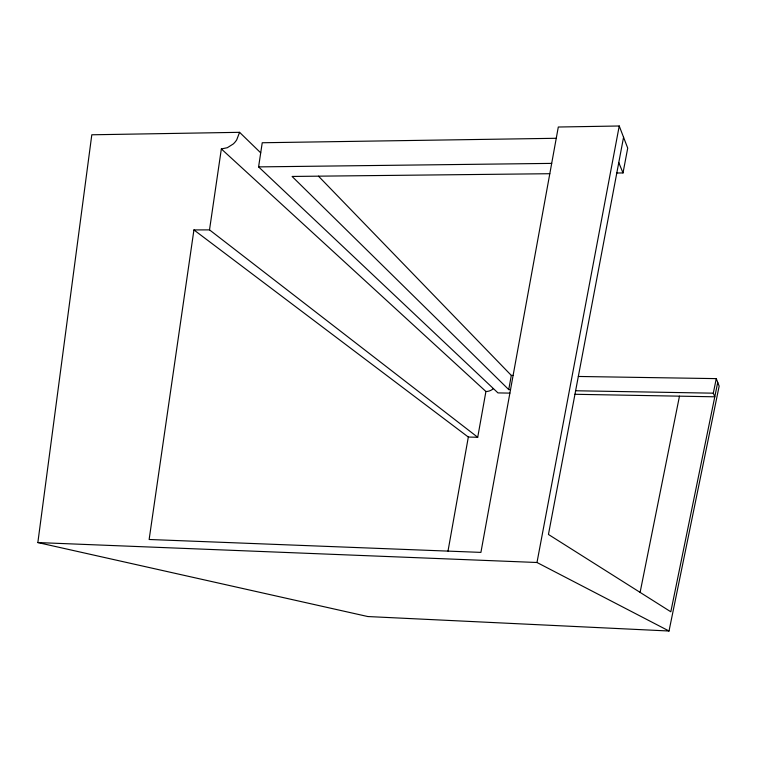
<?xml version="1.0" encoding="UTF-8"?>
<svg xmlns="http://www.w3.org/2000/svg" width="757" height="757" viewBox="0 0 757 757"><rect width="100%" height="100%" fill="white"/><g stroke="black" fill="none" stroke-linecap="round" stroke-linejoin="round"><path stroke-width="1.14" d="M578.329 376.466L716.273 378.623L719.15 386.127L669.018 631.007L367.798 616.539L37.85 542.561L91.805 134.784L239.581 132.324L260.711 152.848M209.509 229.873L221.347 148.94L485.918 391.492L477.714 437.272L209.509 229.873L193.924 229.929L149.138 539.486L480.913 552.392L558.306 127.015L619.235 125.993L627.723 148.107L623.011 172.937L616.804 173.003M509.887 393.12L497.964 392.902L258.591 166.89L262.234 142.751L556.253 138.285M448.002 551.115L468.328 437.044L193.924 229.929M510.53 389.628L508.732 389.59L511.316 375.415L318.489 176.173M669.018 631.007L536.987 562.498L619.235 125.993M623.56 137.263L548.447 534.461L670.816 611.788L717.721 382.417M239.581 132.324L236.695 139.884A21.66 21.158 39.3 0 1 233.232 143.991L227.327 147.71L221.347 148.94M640.11 592.381L679.474 396.166M574.951 394.283L714.788 396.8L713.302 393.176L716.273 378.623M258.591 166.89L551.692 163.389M549.809 173.713L292.088 176.447L508.732 389.59M511.316 375.415L513.104 375.444M575.623 390.763L713.302 393.176M468.328 437.044L477.714 437.272M37.85 542.561L536.987 562.498M618.772 162.585L623.011 172.937M493.413 388.596A10.456 9.595 -32.1 0 1 485.918 391.52"/></g></svg>
